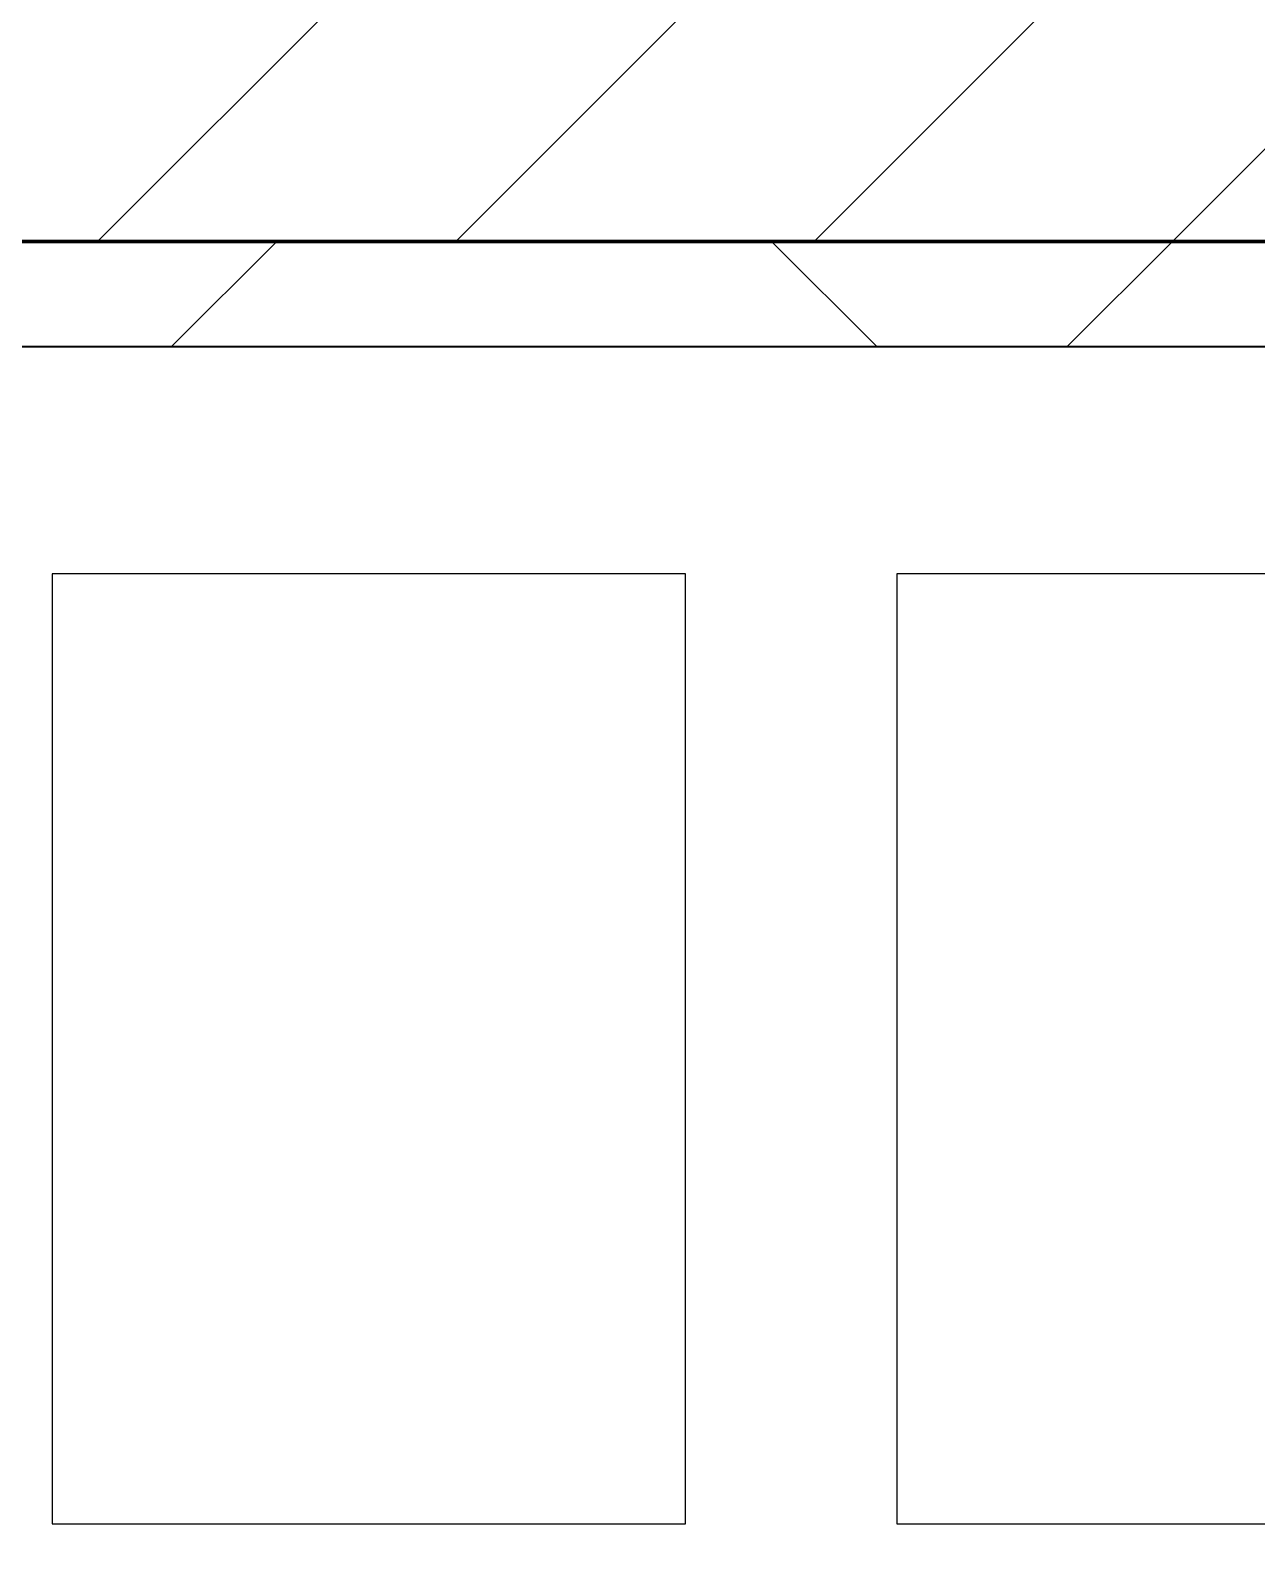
# Model space of a CAD drawing. Header units: millimetres. Extents: x -853228 to -744682, y -17776 to 32484.
# Drawn here: x -830943 to -830362, y 7325 to 8044 of the extents above; entities that cross this region are included whole.
import ezdxf
from ezdxf.xclip import XClip

# ---------------------------------------------------------------- set-up
doc = ezdxf.new("R2010")
doc.units = ezdxf.units.MM
doc.header["$XCLIPFRAME"] = 0
doc.layers.add('000 - WIPEOUT', color=250, linetype='Continuous')
doc.layers.add('A11_ALU.SOLID SHEET', color=2, linetype='Continuous')
for name, color, linetype, lineweight in [('A-GLAZ-CURT', 2, 'Continuous', 9), ('A-WALL', 5, 'Continuous', 35), ('A-WALL-FNSH', 2, 'Continuous', 35), ('A-WALL-PATT', 1, 'Continuous', 9)]:
    doc.layers.add(name, color=color, linetype=linetype, lineweight=lineweight)

# ---------------------------------------------------------------- blocks, each defined once
blk = doc.blocks.new('PPLS-PP19_Custom Tile Pattern - Custom Tile Pattern-V59-4281-01 ENLARGED LOWER PLATFORM LEVEL - REFLECTED CEILING PLAN - SHEET 2')
at = {"layer": 'A-GLAZ-CURT'}
for p, q in [((-300, 0), (300, 0)), ((300, 0), (-300, 0)), ((195.99, 0), (213.31, 0)), ((213.31, 0), (195.99, 0)), ((230.06, 0), (300, 0)), ((-300, -50), (300, -50)), ((300, -50), (-300, -50))]:
    blk.add_line(p, q, dxfattribs=at)
for points, knots in [([(-118.78, 0), (-121.86, 0), (-126.28, 0), (-136.96, 0), (-147.46, 0), (-150.03, 0), (-150.57, 0)], [-5938.474035, -5938.474035, -5938.474035, -5938.474035, -5700.061948, -5508.838257, -5298.784692, -5196.16478, -5196.16478, -5196.16478, -5196.16478]), ([(-150.34, 0), (-150.07, 0), (-147.75, 0), (-142.6, 0), (-127.26, 0), (-107.3, 0), (-90.42, 0), (-76.12, 0), (-71.05, 0), (-70.19, 0)], [-4948.728362, -4948.728362, -4948.728362, -4948.728362, -4883.323924, -4440.880425, -4054.690705, -3793.097032, -3402.597032, -3144.956779, -3092.955226, -3092.955226, -3092.955226, -3092.955226]), ([(-26.75, 0), (-27.82, 0), (-36.18, 0), (-53.55, 0), (-78.2, 0), (-110.94, 0), (-130.52, 0), (-147.74, 0), (-149.07, 0)], [-8718.362214, -8718.362214, -8718.362214, -8718.362214, -8532.293389, -8073.216054, -7508.296369, -7004.680444, -6449.282163, -6277.220794, -6277.220794, -6277.220794, -6277.220794]), ([(-86.16, 0), (-91.37, 0), (-104.13, 0), (-122.65, 0), (-139.03, 0), (-146.11, 0), (-146.95, 0)], [-1681.3698, -1681.3698, -1681.3698, -1681.3698, -1374.161226, -945.742622, -741.901385, -489.130243, -489.130243, -489.130243, -489.130243]), ([(-72.93, 0), (-75.51, 0), (-91.45, 0), (-115.18, 0), (-137.01, 0), (-138.1, 0)], [-19442.345229, -19442.345229, -19442.345229, -19442.345229, -18935.241197, -17136.203329, -17042.284072, -17042.284072, -17042.284072, -17042.284072]), ([(-137.08, 0), (-131.66, 0), (-121.81, 0), (-110.8, 0), (-99.5, 0), (-91.46, 0)], [-1552.578953, -1552.578953, -1552.578953, -1552.578953, -1002.059161, -460.363443, 0, 0, 0, 0]), ([(-134.15, 0), (-133.32, 0), (-130.31, 0), (-117.33, 0), (-92.04, 0), (-74.02, 0), (-62.74, 0), (-60.36, 0), (-59.97, 0)], [-7657.439573, -7657.439573, -7657.439573, -7657.439573, -7293.749979, -6839.55839, -6236.997189, -5713.340575, -5140.470607, -5006.787413, -5006.787413, -5006.787413, -5006.787413]), ([(-120.13, 0), (-120.14, 0), (-120.24, 0), (-121.3, 0), (-129.25, 0), (-133.82, 0)], [-2933.992132, -2933.992132, -2933.992132, -2933.992132, -2920.575025, -2840.280255, -2731.647847, -2731.647847, -2731.647847, -2731.647847]), ([(-113.43, 0), (-113.44, 0), (-113.96, 0), (-119.73, 0), (-125.43, 0), (-127.03, 0), (-127.41, 0)], [-328.499627, -328.499627, -328.499627, -328.499627, -282.672656, -98.539552, -24.539552, 0, 0, 0, 0]), ([(-126.5, 0), (-122.44, 0), (-108.71, 0), (-86.68, 0), (-63.44, 0), (-54.4, 0), (-48.53, 0), (-30.79, 0), (-18.03, 0), (8.61, 0), (15.02, 0), (22.91, 0), (31, 0), (39.04, 0), (51.19, 0), (58.74, 0), (61.34, 0), (61.45, 0)], [-5231.017328, -5231.017328, -5231.017328, -5231.017328, -4994.692869, -4542.524482, -4008.285538, -3689.699207, -3546.54457, -3315.260113, -2864.387349, -2439.246196, -2084.094819, -1956.422387, -1818.904206, -1645.594513, -1443.202566, -1228.752106, -1120.932285, -1120.932285, -1120.932285, -1120.932285]), ([(-125.15, 0), (-124.93, 0), (-121.96, 0), (-113.01, 0), (-98.9, 0), (-85.49, 0), (-73.78, 0), (-69.12, 0)], [-3362.7396, -3362.7396, -3362.7396, -3362.7396, -3342.215224, -3074.362186, -2902.289527, -2605.247022, -2333.195538, -2333.195538, -2333.195538, -2333.195538]), ([(-36.33, 0), (-36.43, 0), (-37.27, 0), (-45.02, 0), (-46.13, 0), (-60.59, 0), (-81.23, 0), (-99.51, 0), (-114.02, 0), (-117.28, 0), (-118.78, 0)], [-1855.773136, -1855.773136, -1855.773136, -1855.773136, -1810.870157, -1672.078046, -1405.135169, -1060.00838, -740.068933, -229.489605, -116.330425, 0, 0, 0, 0]), ([(-117.74, 0), (-117.19, 0), (-114.78, 0), (-113.43, 0), (-113.43, 0)], [-821.249067, -821.249067, -821.249067, -821.249067, -394.672656, -330.879064, -330.879064, -330.879064, -330.879064]), ([(-36.62, 0), (-36.62, 0), (-40.35, 0), (-44.32, 0), (-58.97, 0), (-85.2, 0), (-107.61, 0), (-116.56, 0), (-117.56, 0)], [-4069.478503, -4069.478503, -4069.478503, -4069.478503, -3858.647035, -3538.256648, -2842.901703, -2193.204658, -1433.981041, -985.49888, -985.49888, -985.49888, -985.49888]), ([(-115.82, 0), (-114.96, 0), (-110.41, 0), (-96.78, 0), (-81.82, 0), (-72.87, 0), (-69.64, 0)], [-5724.064692, -5724.064692, -5724.064692, -5724.064692, -5430.283136, -5103.229623, -4799.173296, -4627.967198, -4627.967198, -4627.967198, -4627.967198]), ([(-0.18, 0), (-2.73, 0), (-13.03, 0), (-25.64, 0), (-40, 0), (-56.24, 0), (-75.59, 0), (-94, 0), (-112.01, 0), (-114.94, 0), (-115.63, 0)], [-2665.408668, -2665.408668, -2665.408668, -2665.408668, -2518.50168, -2125.455881, -1792.521578, -1466.981642, -1208.454564, -789.402658, -501.969187, -243.577221, -243.577221, -243.577221, -243.577221]), ([(-91.46, 0), (-90.09, 0), (-84.7, 0), (-77.43, 0), (-72.73, 0), (-72.64, 0), (-72.64, 0)], [-19832.387487, -19832.387487, -19832.387487, -19832.387487, -19753.885894, -19541.04734, -19478.625389, -19471.062469, -19471.062469, -19471.062469, -19471.062469]), ([(-69.15, 0), (-69.34, 0), (-75.04, 0), (-80.63, 0), (-86.16, 0)], [-2018.339944, -2018.339944, -2018.339944, -2018.339944, -2007.031671, -1681.3698, -1681.3698, -1681.3698, -1681.3698]), ([(-29.03, 0), (-33.97, 0), (-43.74, 0), (-56.37, 0), (-71.66, 0), (-77.83, 0), (-82.66, 0), (-83.28, 0), (-83.28, 0)], [-2680.714891, -2680.714891, -2680.714891, -2680.714891, -2413.671296, -2161.752162, -2006.592567, -1646.621388, -1424.436217, -1393.971743, -1393.971743, -1393.971743, -1393.971743]), ([(-83.28, 0), (-83.28, 0), (-82.91, 0), (-76.14, 0), (-62.97, 0), (-48.14, 0), (-36.49, 0), (-33.57, 0), (-29.94, 0), (-28.57, 0)], [-1393.4169, -1393.4169, -1393.4169, -1393.4169, -1353.722004, -1274.333717, -1073.56893, -651.549973, -296.515819, -83.513472, 0, 0, 0, 0]), ([(-69.22, 0), (-68.84, 0), (-67.07, 0), (-65.12, 0), (-63.63, 0)], [-3073.481985, -3073.481985, -3073.481985, -3073.481985, -3050.982048, -2969.237017, -2969.237017, -2969.237017, -2969.237017]), ([(-69.16, 0), (-58.69, 0), (-39, 0), (-15.24, 0), (-3.81, 0), (-0.97, 0)], [-4619.537736, -4619.537736, -4619.537736, -4619.537736, -4065.652676, -3589.737505, -3410.081093, -3410.081093, -3410.081093, -3410.081093]), ([(-66.39, 0), (-66.39, 0), (-63.63, 0), (-53.63, 0), (-34.42, 0), (-29.82, 0), (-29.19, 0)], [-2493.31794, -2493.31794, -2493.31794, -2493.31794, -2315.303971, -1809.437387, -963.711516, -666.19313, -666.19313, -666.19313, -666.19313]), ([(31.18, 0), (25.97, 0), (11.99, 0), (-16.92, 0), (-47.42, 0), (-65.77, 0), (-66.37, 0), (-66.38, 0)], [-4496.803627, -4496.803627, -4496.803627, -4496.803627, -4222.080604, -3745.412743, -2981.410125, -2542.574734, -2498.224237, -2498.224237, -2498.224237, -2498.224237]), ([(-63.63, 0), (-61.49, 0), (-57.39, 0), (-54.49, 0), (-45.2, 0), (-40.79, 0), (-40.46, 0), (-40.44, 0)], [-2969.237017, -2969.237017, -2969.237017, -2969.237017, -2851.217951, -2734.127174, -2474.780881, -2410.990208, -2350.645972, -2350.645972, -2350.645972, -2350.645972]), ([(-58.83, 0), (-58.37, 0), (-57.29, 0), (-54.23, 0), (-46.33, 0), (-42.62, 0), (-41.76, 0)], [-4859.52896, -4859.52896, -4859.52896, -4859.52896, -4680.891996, -4469.85053, -4321.566175, -4270.495146, -4270.495146, -4270.495146, -4270.495146]), ([(-51.83, 0), (-51.83, 0), (-51.78, 0), (-47.4, 0), (-46.01, 0), (-40.22, 0), (-36.78, 0)], [-632.814994, -632.814994, -632.814994, -632.814994, -627.965721, -508.377888, -260.442412, 0, 0, 0, 0]), ([(-0.21, 0), (-1.02, 0), (-8.23, 0), (-20.62, 0), (-32.81, 0), (-44.85, 0), (-51.43, 0), (-51.79, 0)], [-1659.03763, -1659.03763, -1659.03763, -1659.03763, -1617.263037, -1290.787923, -1039.307308, -819.71621, -644.910881, -644.910881, -644.910881, -644.910881]), ([(-41.76, 0), (-39.9, 0), (-37.72, 0), (-36.92, 0), (-36.77, 0)], [-4270.495146, -4270.495146, -4270.495146, -4270.495146, -4161.040818, -4106.245333, -4106.245333, -4106.245333, -4106.245333]), ([(-36.78, 0), (-32.43, 0), (-20.73, 0), (-7.82, 0), (-0.23, 0)], [-6191.144455, -6191.144455, -6191.144455, -6191.144455, -5862.463379, -5437.746295, -5437.746295, -5437.746295, -5437.746295]), ([(-36.29, 0), (-36.29, 0), (-34.66, 0), (-28.88, 0), (-26.95, 0), (-26.54, 0)], [-9150.272121, -9150.272121, -9150.272121, -9150.272121, -9057.163041, -8919.836787, -8834.607043, -8834.607043, -8834.607043, -8834.607043]), ([(30.82, 0), (29.27, 0), (20.14, 0), (3.54, 0), (-16.58, 0), (-34.76, 0), (-36.04, 0)], [-10462.034656, -10462.034656, -10462.034656, -10462.034656, -10363.088938, -9884.23066, -9424.652049, -9182.880979, -9182.880979, -9182.880979, -9182.880979]), ([(-33.34, 0), (-33.34, 0), (-32.93, 0), (-31.16, 0), (-30.52, 0)], [-2415.024266, -2415.024266, -2415.024266, -2415.024266, -2357.633367, -2323.618664, -2323.618664, -2323.618664, -2323.618664]), ([(70.61, 0), (66.16, 0), (55.8, 0), (39.61, 0), (24.74, 0), (2.64, 0), (-17.84, 0), (-30.57, 0), (-31.82, 0), (-32, 0)], [-4647.237329, -4647.237329, -4647.237329, -4647.237329, -4326.416877, -4098.545751, -3766.694881, -3333.063701, -2994.501669, -2698.150104, -2614.070998, -2614.070998, -2614.070998, -2614.070998]), ([(-30.76, 0), (-30.73, 0), (-29.99, 0), (-23.47, 0), (-15.75, 0), (-15.19, 0)], [-54176.191683, -54176.191683, -54176.191683, -54176.191683, -54157.274271, -53749.15266, -53717.791567, -53717.791567, -53717.791567, -53717.791567]), ([(-30.52, 0), (-27.11, 0), (-17.83, 0), (5.99, 0), (22.06, 0), (37.44, 0), (45.92, 0), (57.76, 0), (63.57, 0), (68.55, 0), (68.72, 0)], [-2323.618664, -2323.618664, -2323.618664, -2323.618664, -2142.497158, -1716.209403, -1206.526904, -1089.329421, -901.315459, -753.071572, -495.328968, -486.245949, -486.245949, -486.245949, -486.245949]), ([(-13, 0), (-14.35, 0), (-17.68, 0), (-25.97, 0), (-29.52, 0), (-30.21, 0)], [-55207.591944, -55207.591944, -55207.591944, -55207.591944, -54789.006179, -54461.685999, -54290.791712, -54290.791712, -54290.791712, -54290.791712]), ([(-0.16, 0), (-4.86, 0), (-14.5, 0), (-24.92, 0), (-29.03, 0)], [-3252.23755, -3252.23755, -3252.23755, -3252.23755, -2903.012179, -2680.714891, -2680.714891, -2680.714891, -2680.714891]), ([(-28.98, 0), (-28.66, 0), (-27.39, 0), (-24.45, 0), (-22.56, 0)], [-166.548282, -166.548282, -166.548282, -166.548282, -102.06493, 0, 0, 0, 0]), ([(-28.57, 0), (-26.93, 0), (-20.29, 0), (-12.67, 0), (-4.93, 0), (-1.31, 0)], [-5361.429781, -5361.429781, -5361.429781, -5361.429781, -5261.36855, -5050.479954, -4865.001098, -4865.001098, -4865.001098, -4865.001098]), ([(-22.56, 0), (-20.27, 0), (-17.03, 0), (-11.36, 0), (-7.66, 0), (-6.6, 0), (-6.44, 0)], [-56468.192263, -56468.192263, -56468.192263, -56468.192263, -56344.022017, -56303.229861, -56166.290093, -56124.392176, -56124.392176, -56124.392176, -56124.392176]), ([(-15.19, 0), (-13.07, 0), (7.48, 0), (37.78, 0), (59.68, 0), (68.73, 0)], [-461.142613, -461.142613, -461.142613, -461.142613, -429.606584, -390.253598, -362.687034, -362.687034, -362.687034, -362.687034]), ([(-6.54, 0), (-6.73, 0), (-7.2, 0), (-7.6, 0), (-7.79, 0)], [-56009.792147, -56009.792147, -56009.792147, -56009.792147, -55949.290093, -55895.192118, -55895.192118, -55895.192118, -55895.192118]), ([(-2.63, 0), (-2.47, 0), (-1.99, 0), (-1.05, 0), (-0.89, 0)], [-226.825321, -226.825321, -226.825321, -226.825321, -220.269177, -219.003758, -219.003758, -219.003758, -219.003758]), ([(-0.38, 0), (1.29, 0), (5.76, 0), (15.97, 0), (22.54, 0), (24.49, 0)], [-217.781783, -217.781783, -217.781783, -217.781783, -206.416616, -198.214427, -187.717507, -187.717507, -187.717507, -187.717507]), ([(103.09, 0), (101.08, 0), (86.31, 0), (63.34, 0), (35.84, 0), (12, 0), (4.16, 0), (0.02, 0), (-0.23, 0)], [-375.435014, -375.435014, -375.435014, -375.435014, -369.147452, -330.153101, -307.516438, -285.83788, -246.234814, -243.522369, -243.522369, -243.522369, -243.522369]), ([(-0.2, 0), (0.97, 0), (5.82, 0), (13.15, 0), (21.24, 0), (24.62, 0), (24.72, 0), (24.72, 0)], [-4846.066636, -4846.066636, -4846.066636, -4846.066636, -4785.90057, -4596.498881, -4445.288762, -4384.376941, -4376.041937, -4376.041937, -4376.041937, -4376.041937]), ([(-0.15, 0), (1.5, 0), (6.19, 0), (9.64, 0), (10.14, 0), (10.18, 0)], [-3392.571333, -3392.571333, -3392.571333, -3392.571333, -3285.047089, -3066.359526, -3044.715262, -3044.715262, -3044.715262, -3044.715262]), ([(9.32, 0), (9.08, 0), (7.65, 0), (4.59, 0), (1.24, 0), (0.54, 0)], [-2922.926651, -2922.926651, -2922.926651, -2922.926651, -2882.788014, -2720.818881, -2679.34943, -2679.34943, -2679.34943, -2679.34943]), ([(8.33, 0), (8.19, 0), (7.18, 0), (4.13, 0), (0.91, 0), (0.79, 0)], [-3574.286521, -3574.286521, -3574.286521, -3574.286521, -3526.962355, -3285.499107, -3276.429311, -3276.429311, -3276.429311, -3276.429311]), ([(76.63, 0), (74.8, 0), (67.65, 0), (53.52, 0), (37, 0), (24.07, 0), (13.78, 0), (5.66, 0), (0.83, 0)], [-3095.572228, -3095.572228, -3095.572228, -3095.572228, -2950.589685, -2634.532728, -2313.748533, -2106.613311, -1925.670641, -1676.76829, -1676.76829, -1676.76829, -1676.76829]), ([(0.88, 0), (2.25, 0), (17.53, 0), (43.36, 0), (70.92, 0), (82.12, 0), (83.66, 0)], [-5417.251398, -5417.251398, -5417.251398, -5417.251398, -5340.621928, -4573.028122, -4094.177415, -3869.465285, -3869.465285, -3869.465285, -3869.465285]), ([(24.69, 0), (24.54, 0), (20.99, 0), (15.48, 0), (10.8, 0), (9.63, 0)], [-4368.572414, -4368.572414, -4368.572414, -4368.572414, -4306.476363, -4080.000647, -3772.857994, -3772.857994, -3772.857994, -3772.857994]), ([(18.16, 0), (19.15, 0), (24.25, 0), (25.66, 0), (26.12, 0)], [-5700.113719, -5700.113719, -5700.113719, -5700.113719, -5554.232259, -5302.431367, -5302.431367, -5302.431367, -5302.431367]), ([(68.74, 0), (66.73, 0), (60.87, 0), (51.85, 0), (43.81, 0), (29.53, 0), (20.67, 0), (18.85, 0), (18.16, 0)], [-6842.833326, -6842.833326, -6842.833326, -6842.833326, -6738.82075, -6548.303034, -6314.283804, -6135.05769, -5972.647715, -5832.674503, -5832.674503, -5832.674503, -5832.674503]), ([(27.44, 0), (27.9, 0), (29.54, 0), (38.07, 0), (53.39, 0), (71.67, 0), (84.83, 0), (86.01, 0), (92.51, 0), (94.33, 0)], [-5037.309798, -5037.309798, -5037.309798, -5037.309798, -4887.603822, -4705.298446, -4353.683244, -3960.84581, -3759.045785, -3336.541051, -2783.776468, -2783.776468, -2783.776468, -2783.776468]), ([(27.89, 0), (29.09, 0), (33.4, 0), (48.37, 0), (61.07, 0), (68.4, 0), (68.72, 0)], [-147.777612, -147.777612, -147.777612, -147.777612, -135.792042, -118.513713, -97.899267, -96.957811, -96.957811, -96.957811, -96.957811]), ([(53.18, 0), (53.06, 0), (52.22, 0), (44.99, 0), (36.46, 0), (30.82, 0)], [-622.740158, -622.740158, -622.740158, -622.740158, -566.066452, -360.610861, 0, 0, 0, 0]), ([(136.44, 0), (121.66, 0), (86.93, 0), (51.16, 0), (31.18, 0)], [-106.750556, -106.750556, -106.750556, -106.750556, -59.610984, 0, 0, 0, 0]), ([(168.37, 0), (167.68, 0), (162.47, 0), (147.02, 0), (109.77, 0), (76.86, 0), (57.82, 0), (46.51, 0), (41.18, 0), (36.02, 0), (35.54, 0), (35.54, 0)], [-543.375029, -543.375029, -543.375029, -543.375029, -530.793311, -458.593899, -401.860199, -357.622665, -341.267687, -334.000314, -326.15566, -319.318397, -317.489778, -317.489778, -317.489778, -317.489778]), ([(36.29, 0), (37.77, 0), (48.82, 0), (57.87, 0), (65.28, 0), (67.8, 0)], [-314.598523, -314.598523, -314.598523, -314.598523, -305.899624, -287.17622, -277.699086, -277.699086, -277.699086, -277.699086]), ([(61.47, 0), (61.47, 0), (61.21, 0), (54.61, 0), (53.71, 0), (53.56, 0)], [-1113.311073, -1113.311073, -1113.311073, -1113.311073, -1096.402191, -891.204116, -747.28819, -747.28819, -747.28819, -747.28819]), ([(68.72, 0), (75.91, 0), (98.16, 0), (124.45, 0), (132.42, 0), (134.6, 0)], [-276.534289, -276.534289, -276.534289, -276.534289, -249.500363, -194.761443, -152.241002, -152.241002, -152.241002, -152.241002]), ([(68.84, 0), (70.01, 0), (72.88, 0), (75.22, 0), (76.03, 0), (76.21, 0)], [-484.087222, -484.087222, -484.087222, -484.087222, -421.953223, -334.951786, -290.452333, -290.452333, -290.452333, -290.452333]), ([(69.75, 0), (74.79, 0), (97.88, 0), (120.37, 0), (137.77, 0)], [-361.643964, -361.643964, -361.643964, -361.643964, -346.313304, -291.370682, -291.370682, -291.370682, -291.370682]), ([(114.39, 0), (114.2, 0), (112.08, 0), (105.42, 0), (92.38, 0), (85.59, 0), (76.14, 0), (71.04, 0), (69.84, 0)], [-8148.58938, -8148.58938, -8148.58938, -8148.58938, -8105.191388, -7723.759874, -7531.75727, -7135.649961, -6924.452779, -6861.970004, -6861.970004, -6861.970004, -6861.970004]), ([(69.85, 0), (80.82, 0), (101.09, 0), (116.36, 0), (128.63, 0), (128.95, 0)], [-95.855748, -95.855748, -95.855748, -95.855748, -63.759246, -39.050993, -35.895543, -35.895543, -35.895543, -35.895543]), ([(76.22, 0), (75.58, 0), (73.64, 0), (71.05, 0), (70.61, 0)], [-193.634889, -193.634889, -193.634889, -193.634889, -31.537676, 0, 0, 0, 0]), ([(94.4, 0), (94.4, 0), (94.64, 0), (99.11, 0), (108.97, 0), (120.79, 0), (139.94, 0), (163.31, 0), (185.23, 0), (193.62, 0), (194.69, 0), (194.79, 0)], [-2348.345796, -2348.345796, -2348.345796, -2348.345796, -2310.419338, -2233.599744, -2052.234781, -1843.028543, -1530.39897, -1095.004608, -529.74427, -295.064701, -265.121568, -265.121568, -265.121568, -265.121568]), ([(129.02, 0), (129.02, 0), (124.41, 0), (122.35, 0), (114.96, 0), (108.04, 0), (103.09, 0)], [-35.386604, -35.386604, -35.386604, -35.386604, -31.430235, -22.807238, -15.488593, 0, 0, 0, 0]), ([(137.69, 0), (136.12, 0), (132.47, 0), (126.24, 0), (118.6, 0), (114.23, 0), (111.98, 0), (105.66, 0), (105.23, 0), (105.23, 0)], [-9768.64946, -9768.64946, -9768.64946, -9768.64946, -9677.714971, -9567.007022, -9453.21225, -9220.200448, -9012.77275, -8966.157302, -8929.495943, -8929.495943, -8929.495943, -8929.495943]), ([(105.26, 0), (105.52, 0), (111.01, 0), (112.65, 0), (113.59, 0)], [-8920.561005, -8920.561005, -8920.561005, -8920.561005, -8814.835624, -8577.462505, -8577.462505, -8577.462505, -8577.462505]), ([(128.58, 0), (128.8, 0), (130.16, 0), (134.48, 0), (137.49, 0), (137.65, 0)], [-633.326174, -633.326174, -633.326174, -633.326174, -627.736123, -618.981161, -618.494257, -618.494257, -618.494257, -618.494257]), ([(137.1, 0), (136, 0), (133.64, 0), (129.87, 0), (129.11, 0)], [-670.405967, -670.405967, -670.405967, -670.405967, -651.020627, -640.742133, -640.742133, -640.742133, -640.742133]), ([(137.67, 0), (143.03, 0), (152.78, 0), (161.24, 0), (162.19, 0), (162.75, 0)], [-618.470617, -618.470617, -618.470617, -618.470617, -602.094757, -592.980799, -581.414464, -581.414464, -581.414464, -581.414464]), ([(157.9, 0), (156.77, 0), (151.67, 0), (144.66, 0), (139.38, 0), (138.19, 0)], [-10292.955006, -10292.955006, -10292.955006, -10292.955006, -10098.273015, -9847.788484, -9778.307256, -9778.307256, -9778.307256, -9778.307256]), ([(193.8, 0), (193.33, 0), (190.11, 0), (183.13, 0), (171, 0), (161.95, 0), (161.28, 0), (158.35, 0), (157.85, 0), (157.77, 0)], [-11665.349007, -11665.349007, -11665.349007, -11665.349007, -11565.880756, -11105.624034, -10839.086983, -10768.332124, -10666.779182, -10580.760289, -10550.278881, -10550.278881, -10550.278881, -10550.278881]), ([(300, 0), (286.53, 0), (254.22, 0), (207.11, 0), (177.41, 0), (159.34, 0), (158.33, 0), (158.3, 0)], [-285.253232, -285.253232, -285.253232, -285.253232, -244.693688, -187.987675, -143.776725, -129.632772, -123.352749, -123.352749, -123.352749, -123.352749]), ([(159.07, 0), (159.13, 0), (160.84, 0), (165.21, 0), (174.15, 0), (185.98, 0), (208.82, 0), (219.42, 0), (230.06, 0)], [-115.643202, -115.643202, -115.643202, -115.643202, -114.681583, -87.660824, -65.295536, -41.623857, -24.459831, 0, 0, 0, 0]), ([(162.75, 0), (165.4, 0), (170.91, 0), (172.61, 0), (172.61, 0)], [-111.264224, -111.264224, -111.264224, -111.264224, -56.742688, -19.085662, -19.085662, -19.085662, -19.085662]), ([(247.1, 0), (246.76, 0), (245.04, 0), (238.34, 0), (226.56, 0), (221.1, 0), (200.27, 0), (182.99, 0), (174.27, 0), (169.67, 0), (168.99, 0)], [-9649.085549, -9649.085549, -9649.085549, -9649.085549, -9581.591397, -9406.094246, -9221.510254, -9016.44624, -8717.832359, -8253.978395, -8152.463617, -8069.855175, -8069.855175, -8069.855175, -8069.855175]), ([(215.22, 0), (214.62, 0), (210.55, 0), (203.98, 0), (187.54, 0), (175.3, 0), (169.49, 0)], [-203.825446, -203.825446, -203.825446, -203.825446, -198.527383, -184.406837, -162.427601, -142.916156, -142.916156, -142.916156, -142.916156]), ([(171.51, 0), (176.48, 0), (193.23, 0), (201.73, 0), (208.81, 0), (213.9, 0), (241.96, 0), (266.73, 0), (281.71, 0), (291.71, 0), (296.52, 0), (297.86, 0), (298.09, 0)], [-7971.819559, -7971.819559, -7971.819559, -7971.819559, -7784.112253, -7606.717214, -7289.299508, -7042.621073, -6582.165592, -6068.460911, -5766.029927, -5566.724884, -5280.360606, -5199.253518, -5199.253518, -5199.253518, -5199.253518]), ([(172.07, 0), (177.66, 0), (187.87, 0), (201.08, 0), (207.47, 0), (213.96, 0), (215.11, 0)], [-255.364076, -255.364076, -255.364076, -255.364076, -237.955587, -223.92608, -215.862851, -208.75215, -208.75215, -208.75215, -208.75215]), ([(300, 0), (288.22, 0), (262, 0), (230.43, 0), (219.94, 0), (219.02, 0)], [-12528.858583, -12528.858583, -12528.858583, -12528.858583, -11905.454923, -11162.864862, -10856.732305, -10856.732305, -10856.732305, -10856.732305]), ([(219.9, 0), (220.86, 0), (227.84, 0), (242.06, 0), (246.54, 0), (246.96, 0)], [-10670.940496, -10670.940496, -10670.940496, -10670.940496, -10511.382485, -9925.173265, -9834.877357, -9834.877357, -9834.877357, -9834.877357]), ([(284.76, 0), (284.76, 0), (285.09, 0), (287.47, 0), (293.59, 0), (297.76, 0), (300, 0)], [-4110.630118, -4110.630118, -4110.630118, -4110.630118, -4053.389046, -3959.664717, -3862.421465, -3746.95702, -3746.95702, -3746.95702, -3746.95702]), ([(297.38, 0), (295.84, 0), (291.62, 0), (285.38, 0), (284.87, 0)], [-4803.172655, -4803.172655, -4803.172655, -4803.172655, -4358.271401, -4143.037883, -4143.037883, -4143.037883, -4143.037883])]:
    blk.add_open_spline(points, degree=3, knots=knots, dxfattribs=at)
for points in [[(-63.96, 0), (-64.1, 0), (-66.16, 0), (-68.48, 0)], [(-68.04, 0), (-66.88, 0), (-65.82, 0), (-65.07, 0)], [(-39.84, 0), (-39.08, 0), (-38.11, 0), (-37.36, 0)], [(-0.53, 0), (-1.24, 0), (-1.86, 0), (-2.25, 0)], [(24.49, 0), (25.23, 0), (25.72, 0), (26.04, 0)], [(80.35, 0), (79.57, 0), (78.27, 0), (76.63, 0)], [(84.06, 0), (83.48, 0), (82.41, 0), (81.72, 0)], [(168.74, 0), (168.74, 0), (169.81, 0), (171.51, 0)], [(195.11, 0), (194.91, 0), (194.44, 0), (193.8, 0)]]:
    blk.add_open_spline(points, degree=3, dxfattribs=at)
blk = doc.blocks.new('PPLS-PP19_Custom Tile Pattern - Custom Tile Pattern-V60-4281-01 ENLARGED LOWER PLATFORM LEVEL - REFLECTED CEILING PLAN - SHEET 2')
at = {"layer": 'A-GLAZ-CURT'}
for p, q in [((-300, 0), (300, 0)), ((300, 0), (-300, 0)), ((-293.07, 0), (-275.75, 0)), ((-275.75, 0), (-293.07, 0)), ((-222.32, 0), (-205, 0)), ((-205, 0), (-222.32, 0)), ((-300, -50), (300, -50)), ((300, -50), (-300, -50))]:
    blk.add_line(p, q, dxfattribs=at)
at = {"layer": 'A-GLAZ-CURT', "flags": 128}
for points in [[(-300, 0), (-291.56, 0), (-283.3, 0), (-275.2, 0), (-267.26, 0), (-259.45, 0), (-251.77, 0), (-244.2, 0), (-236.74, 0), (-229.36, 0), (-222.06, 0), (-214.83, 0), (-207.71, 0), (-200.76, 0), (-194.02, 0), (-187.54, 0)], [(-134.16, 0), (-140.03, 0), (-145.5, 0), (-150.63, 0), (-155.53, 0), (-160.27, 0), (-164.95, 0), (-169.65, 0), (-174.47, 0), (-179.49, 0), (-184.81, 0), (-190.44, 0), (-196.37, 0), (-202.58, 0), (-209.04, 0), (-215.73, 0), (-222.63, 0), (-229.72, 0), (-236.97, 0), (-244.39, 0), (-251.96, 0), (-259.67, 0), (-267.51, 0), (-275.48, 0), (-283.55, 0), (-291.73, 0), (-300, 0)], [(-186.54, 0), (-181.38, 0), (-175.58, 0), (-170.25, 0), (-165.64, 0), (-162.01, 0), (-159.53, 0), (-157.46, 0), (-154.52, 0), (-149.42, 0), (-141.84, 0), (-132.81, 0), (-126.08, 0)]]:
    blk.add_lwpolyline(points, dxfattribs=at)
at = {"layer": 'A-GLAZ-CURT'}
for points, knots in [([(-300, 0), (-284.65, 0), (-236.57, 0), (-174.61, 0), (-129.95, 0), (-110.8, 0), (-99.5, 0), (-91.46, 0)], [-5323.127839, -5323.127839, -5323.127839, -5323.127839, -4502.809032, -2700.551212, -1002.059161, -460.363443, 0, 0, 0, 0]), ([(-186.86, 0), (-195.62, 0), (-224.91, 0), (-262.56, 0), (-294.48, 0), (-300, 0)], [-15764.469164, -15764.469164, -15764.469164, -15764.469164, -15131.813646, -13729.592194, -13439.944408, -13439.944408, -13439.944408, -13439.944408]), ([(-186.76, 0), (-192.43, 0), (-210.29, 0), (-232.01, 0), (-255.22, 0), (-262.59, 0), (-264.9, 0), (-265.4, 0)], [-1726.685667, -1726.685667, -1726.685667, -1726.685667, -1400.429864, -858.079193, -543.655514, -208.940337, 0, 0, 0, 0]), ([(-258.6, 0), (-257.91, 0), (-254.26, 0), (-241.25, 0), (-225.99, 0), (-213.1, 0), (-200.2, 0), (-191.84, 0), (-186.41, 0)], [-5722.54675, -5722.54675, -5722.54675, -5722.54675, -5657.471696, -5413.335975, -5017.494783, -4832.723979, -4666.091899, -4349.945572, -4349.945572, -4349.945572, -4349.945572]), ([(-133.82, 0), (-135.51, 0), (-137.8, 0), (-149.31, 0), (-162.01, 0), (-177.91, 0), (-199.46, 0), (-216.65, 0), (-231.26, 0), (-233.46, 0), (-234, 0)], [-2731.647847, -2731.647847, -2731.647847, -2731.647847, -2418.507304, -2308.929706, -2113.765672, -1763.376603, -1422.553702, -978.033455, -846.069444, -682.911962, -682.911962, -682.911962, -682.911962]), ([(-233.49, 0), (-233.44, 0), (-232.38, 0), (-230.74, 0), (-225.3, 0), (-223.63, 0)], [-455.274641, -455.274641, -455.274641, -455.274641, -440.605512, -119.536984, 0, 0, 0, 0]), ([(-223.63, 0), (-219.39, 0), (-206.51, 0), (-194.05, 0), (-186.56, 0)], [-5463.295695, -5463.295695, -5463.295695, -5463.295695, -5161.076232, -4757.537299, -4757.537299, -4757.537299, -4757.537299]), ([(-72.93, 0), (-75.51, 0), (-91.45, 0), (-127.75, 0), (-167.69, 0), (-186.56, 0)], [-19442.345229, -19442.345229, -19442.345229, -19442.345229, -18935.241197, -17136.203329, -15771.846319, -15771.846319, -15771.846319, -15771.846319]), ([(-137.88, 0), (-140.56, 0), (-147.66, 0), (-147.69, 0), (-158.72, 0), (-174.02, 0), (-181.02, 0), (-186.12, 0), (-186.54, 0)], [-3187.727384, -3187.727384, -3187.727384, -3187.727384, -2919.378265, -2477.344047, -2237.412286, -2029.680487, -1755.085331, -1730.746583, -1730.746583, -1730.746583, -1730.746583]), ([(-186.42, 0), (-186.13, 0), (-180.73, 0), (-169.02, 0), (-152.12, 0), (-136.84, 0), (-127.33, 0), (-124.19, 0), (-123.43, 0), (-123.28, 0)], [-4755.090697, -4755.090697, -4755.090697, -4755.090697, -4739.070012, -4465.409639, -4149.119819, -3839.893365, -3647.167523, -3488.92562, -3439.852845, -3439.852845, -3439.852845, -3439.852845]), ([(-185.9, 0), (-180.08, 0), (-171.51, 0), (-158.7, 0), (-157.22, 0)], [-4339.918005, -4339.918005, -4339.918005, -4339.918005, -4000.813434, -3840.635403, -3840.635403, -3840.635403, -3840.635403]), ([(-152.35, 0), (-151.03, 0), (-147.71, 0), (-143.57, 0), (-138.62, 0)], [-3494.978217, -3494.978217, -3494.978217, -3494.978217, -3371.022232, -3227.460399, -3227.460399, -3227.460399, -3227.460399]), ([(-118.78, 0), (-121.86, 0), (-126.28, 0), (-136.96, 0), (-147.46, 0), (-150.03, 0), (-150.57, 0)], [-5938.474035, -5938.474035, -5938.474035, -5938.474035, -5700.061948, -5508.838257, -5298.784692, -5196.16478, -5196.16478, -5196.16478, -5196.16478]), ([(-150.34, 0), (-150.07, 0), (-147.75, 0), (-142.6, 0), (-127.26, 0), (-107.3, 0), (-90.42, 0), (-75.26, 0), (-68.41, 0), (-65.12, 0), (-63.63, 0)], [-4948.728362, -4948.728362, -4948.728362, -4948.728362, -4883.323924, -4440.880425, -4054.690705, -3793.097032, -3402.597032, -3144.956779, -3050.982048, -2969.237017, -2969.237017, -2969.237017, -2969.237017]), ([(-117.61, 0), (-124.46, 0), (-134.41, 0), (-147.74, 0), (-149.07, 0)], [-6840.388383, -6840.388383, -6840.388383, -6840.388383, -6449.282163, -6277.220794, -6277.220794, -6277.220794, -6277.220794]), ([(-148.23, 0), (-146.94, 0), (-140.15, 0), (-137.28, 0), (-133.93, 0), (-128.78, 0), (-126.5, 0)], [-6162.058746, -6162.058746, -6162.058746, -6162.058746, -6017.569127, -5560.701257, -5364.112219, -5231.017328, -5231.017328, -5231.017328, -5231.017328]), ([(-117.62, 0), (-120.67, 0), (-127.64, 0), (-139.03, 0), (-146.11, 0), (-146.95, 0)], [-1104.734339, -1104.734339, -1104.734339, -1104.734339, -945.742622, -741.901385, -489.130243, -489.130243, -489.130243, -489.130243]), ([(-146.69, 0), (-146.59, 0), (-145.49, 0), (-135.69, 0), (-128.29, 0), (-125.15, 0)], [-420.34245, -420.34245, -420.34245, -420.34245, -406.956646, -290.263673, 0, 0, 0, 0])]:
    blk.add_open_spline(points, degree=3, knots=knots, dxfattribs=at)
blk = doc.blocks.new('*U516')
at = {"layer": 'A-GLAZ-CURT', "rotation": 180}
for name, p in [('PPLS-PP19_Custom Tile Pattern - Custom Tile Pattern-V60-4281-01 ENLARGED LOWER PLATFORM LEVEL - REFLECTED CEILING PLAN - SHEET 2', (-29400, 4315)), ('PPLS-PP19_Custom Tile Pattern - Custom Tile Pattern-V59-4281-01 ENLARGED LOWER PLATFORM LEVEL - REFLECTED CEILING PLAN - SHEET 2', (-28800, 4315))]:
    blk.add_blockref(name, p, dxfattribs=at)
blk = doc.blocks.new('*U910')
at = {"color": 3}
for points in [[(-225, 4350), (225, 4350), (225, 4050), (-225, 4050)], [(-225, 3950), (225, 3950), (225, 3650), (-225, 3650)]]:
    blk.add_wipeout(points, dxfattribs=at).dxf.layer = '000 - WIPEOUT'
at = {"layer": 'A11_ALU.SOLID SHEET', "color": 0, "linetype": 'ByBlock'}
for points in [[(-225, 4050), (225, 4050), (225, 4350), (-225, 4350)], [(-225, 3650), (225, 3650), (225, 3950), (-225, 3950)]]:
    blk.add_lwpolyline(points, close=True, dxfattribs=at)
blk = doc.blocks.new('*U986')
blk.add_lwpolyline([(-87625, 350), (-76337.63, 350), (-76337.63, 4315), (-87625, 4315)], close=True)
at = {"layer": 'A11_ALU.SOLID SHEET', "linetype": 'ByBlock', "rotation": 90}
blk.add_blockref('*U910', (-81900, 3982.5), dxfattribs=at)

msp = doc.modelspace()

# ---------------------------------------------------------------- hatches: boundary and pattern name
at = {"layer": 'A-WALL-PATT', "lineweight": 9}
h = msp.add_hatch(dxfattribs=at)
h.set_pattern_fill('FP_2', color=256, style=0, pattern_type=2)
h.set_pattern_definition([(45, (0, 0), (-84.852814, 84.852814), [])])
h.paths.add_polyline_path([(-814007.37, 7944.02), (-814007.37, 8144.02), (-842657.37, 8144.02), (-842657.37, 7944.02), (-826541.23, 7944.02), (-826539.02, 7948.97), (-826527.94, 7944.02), (-814073.76, 7944.02)])

# ---------------------------------------------------------------- linework, layer by layer
at = {"layer": 'A-WALL', "color": 7, "lineweight": 70}
for p, q in [((-826582.37, 7944.02), (-835612.71, 7944.02)), ((-835612.71, 7944.02), (-826582.37, 7944.02))]:
    msp.add_line(p, q, dxfattribs=at)

# ---------------------------------------------------------------- block references
ref = msp.add_blockref('*U986', (-744682.37, 3579.02))
XClip(ref).set_block_clipping_path([(-104690.1238047113, -9620.0077451946), (-34092.6543255158, 14393.0014498748)])

# ---------------------------------------------------------------- next in the draw order: hatches: boundary and pattern name
at = {"layer": 'A-WALL-PATT', "lineweight": 9}
h = msp.add_hatch(dxfattribs=at)
h.set_pattern_fill('FP_3', color=256, style=0, pattern_type=2)
h.set_pattern_definition([(45, (0, 0), (-212.13203, 212.13203), []), (135, (0, 0), (-212.13203, -212.13203), [])])
h.paths.add_polyline_path([(-818486.1, 7894.02), (-817973.34, 7894.02), (-817973.34, 7944.02), (-826527.94, 7944.02), (-826491.55, 7927.76), (-826489.44, 7931.09), (-826482.37, 7934.02), (-826475.3, 7931.09), (-826472.37, 7924.02), (-826472.37, 7919.19), (-826414.53, 7894.02), (-820692.28, 7894.02)])
h.paths.add_polyline_path([(-826582.37, 7894.02), (-826526.34, 7894.02), (-826557.37, 7907.88), (-826541.23, 7944.02), (-834960.89, 7944.02), (-834960.89, 7894.02), (-826621.36, 7894.02)])

# ---------------------------------------------------------------- next in the draw order: linework, layer by layer
msp.add_spline([(-835882.37, 3579.02), (-801682.37, 12088.47), (-758836, 27096.51), (-744682.37, 3579.02)], degree=3)
at = {"layer": 'A-WALL-FNSH', "color": 250}
msp.add_line((-826582.37, 7894.02), (-834960.89, 7894.02), dxfattribs=at)

# ---------------------------------------------------------------- next in the draw order: block references
msp.add_blockref('*U516', (-801682.37, 3579.02))

doc.saveas('drawing.dxf')
